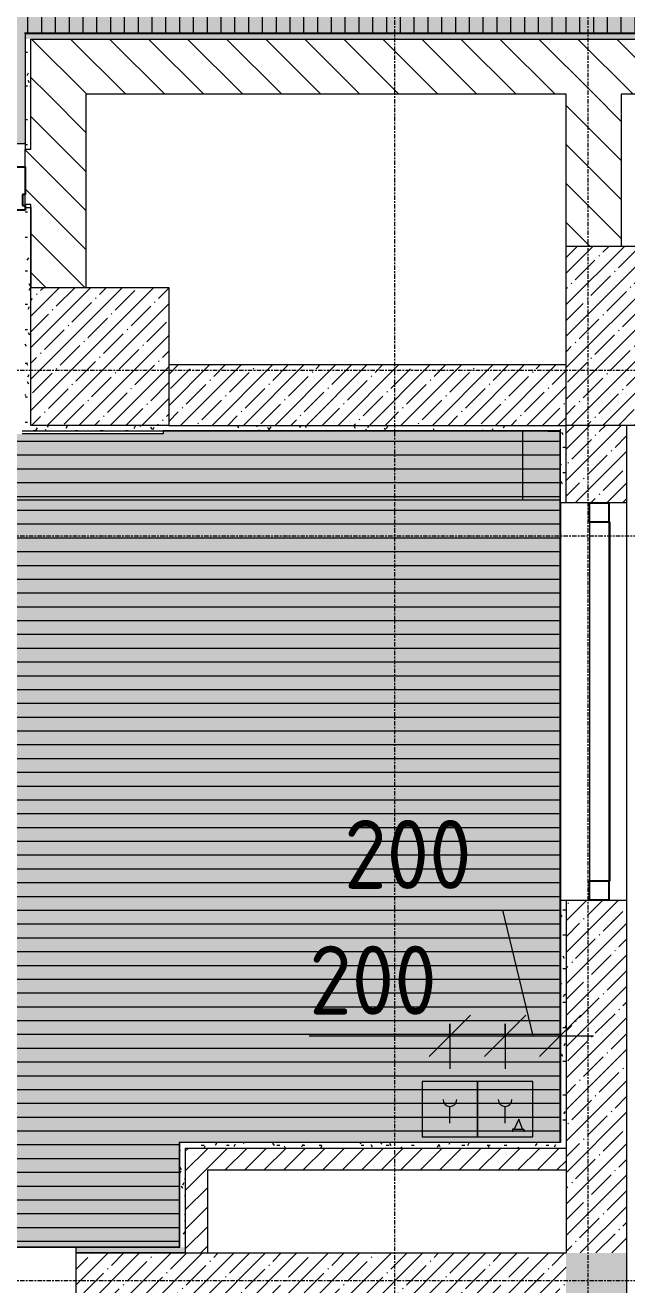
# Model space of a CAD drawing. Header units: millimetres. Extents: x 36059 to 234328, y -8553 to 29000.
# Drawn here: x 73520 to 75700, y 7785 to 12350 of the extents above; entities that cross this region are included whole.
import ezdxf

# ---------------------------------------------------------------- set-up
doc = ezdxf.new("R2010")
doc.units = ezdxf.units.MM
doc.linetypes.add('Осевая', pattern=[31.75, 6.35, -4.7625, 15.875, -4.7625])
for name, color, linetype, lineweight in [('A-ANNO-DIMS', 7, 'Continuous', 9), ('A-ANNO-DIMS-100', 7, 'Continuous', 9), ('A-CLNG-PATT', 7, 'Continuous', 9), ('A-GLAZ-CURT', 7, 'Continuous', 9), ('A-GLAZ-CWMG', 7, 'Continuous', 9), ('A-GLAZ-CWMG-1', 7, 'Continuous', 25), ('A-WALL', 7, 'Continuous', 9), ('I-WALL', 7, 'Continuous', 9), ('Q-SPCQ', 7, 'Continuous', 9), ('S-COLS', 7, 'Continuous', 9), ('Оси-2', 7, 'Осевая', 9)]:
    doc.layers.add(name, color=color, linetype=linetype, lineweight=lineweight)
for name, color, linetype, lineweight, true_color in [('A-CLNG-1', 7, 'Continuous', 9, 0xeaeaea), ('A-WALL-1', 7, 'Continuous', 9, 0x3c3c3c), ('A-WALL-2', 7, 'Continuous', 9, 0x535353), ('A-WALL-FNSH-1', 7, 'Continuous', 9, 0x3c3c3c), ('I-WALL-1', 7, 'Continuous', 9, 0x535353), ('Q-SPCQ-4', 1, 'Continuous', 9, 0xff0000), ('S-COLS-1', 9, 'Continuous', 9, 0x808080), ('S-COLS-2', 7, 'Continuous', 9, 0x3c3c3c)]:
    doc.layers.add(name, color=color, linetype=linetype, lineweight=lineweight, true_color=true_color)
doc.layers.add('A-CLNG-PATT-1', color=7, linetype='Continuous', lineweight=9, transparency=1)
doc.styles.add('ISOCPEUR', font='isocpeur.ttf', dxfattribs={"width": 0.9, "height": 250})
doc.dimstyles.new('ISO-2_5_0_9К_БОЛЬШОЙ_1', dxfattribs={"dimscale": 304.8, "dimtxt": 248.995294, "dimasz": 0.492126, "dimexe": 0.393701, "dimexo": 0.984252, "dimgap": 0, "dimtad": 1, "dimdec": 0, "dimrnd": 10, "dimzin": 0, "dimdsep": 46, "dimtxsty": 'ISOCPEUR', "dimblk1": 'OBLIQUE', "dimblk2": 'OBLIQUE', "dimsah": 1, "dimcen": 0.09, "dimdle": 0.393701, "dimazin": 0, "dimtfac": 1, "dimtdec": 4, "dimtix": 1, "dimtmove": 1, "dimatfit": 3, "dimfxl": 1, "dimtvp": 1, "dimtolj": 1, "dimtzin": 0, "dimarcsym": 2})
pattern_1 = [(45, (0, 0), (-57.02463, 57.02463), []), (45, (57.025, 0), (-57.02463, 57.02463), [100.806, -20.161, 3.353, -16.808])]
pattern_2 = [(135, (0, 0), (-70.71068, -70.71068), [])]
pattern_3 = [(45, (0, 0), (-35.35534, 35.35534), [])]
pattern_4 = [(0, (0, 0), (121.92, 30.48), [10.058, -81.382, 10.058, -81.382, -487.68]), (0, (0, 0), (121.92, 30.48), [-182.88, 10.058, -172.822, 10.058, -81.382, -213.36]), (0, (0, 0), (121.92, 30.48), [-457.2, 10.058, -50.902, 10.058, -142.342]), (120, (45.72, 15.24), (-87.356454, 90.345817), [10.058, -81.382, 10.058, -81.382, -487.68]), (120, (45.72, 15.24), (-87.356454, 90.345817), [-182.88, 10.058, -172.822, 10.058, -81.382, -213.36]), (120, (45.72, 15.24), (-87.356454, 90.345817), [-457.2, 10.058, -50.902, 10.058, -142.342]), (240, (60.96, 76.2), (-34.563546, -120.825817), [10.058, -81.382, 10.058, -81.382, -487.68]), (240, (60.96, 76.2), (-34.563546, -120.825817), [-182.88, 10.058, -172.822, 10.058, -81.382, -213.36]), (240, (60.96, 76.2), (-34.563546, -120.825817), [-457.2, 10.058, -50.902, 10.058, -142.342])]

# ---------------------------------------------------------------- blocks, each defined once
blk = doc.blocks.new('BSC_Колонна _Прямоугольная - 650х500-23287315-Сводный план потолка 3 этажа в осях 12-23')
at = {"layer": 'S-COLS-1'}
h = blk.add_hatch(dxfattribs=at)
h.set_pattern_fill('FP_34', color=256, style=0, pattern_type=2)
h.set_pattern_definition([(135, (11225, -75730), (-57.02463, -57.02463), []), (135, (11225, -75672.975), (-57.02463, -57.02463), [100.806, -20.161, 3.353, -16.808])])
h.paths.add_polyline_path([(325, -250), (325, 250), (-325, 250), (-325, -250), (269.7, -250)])
at = {"layer": 'S-COLS-2'}
for p, q in [((-325, 250), (325, 250)), ((-325, -250), (-325, 250)), ((325, 250), (325, -250)), ((325, -250), (-325, -250))]:
    blk.add_line(p, q, dxfattribs=at)
blk = doc.blocks.new('BSC_Колонна _Прямоугольная - 500х500-V24-Сводный план потолка 3 этажа в осях 12-23')
at = {"layer": 'S-COLS-1'}
h = blk.add_hatch(dxfattribs=at)
h.set_pattern_fill('FP_35', color=256, style=0, pattern_type=2)
h.set_pattern_definition([(45, (-73790, -11150), (-57.02463, 57.02463), []), (45, (-73732.975, -11150), (-57.02463, 57.02463), [100.806, -20.161, 3.353, -16.808])])
h.paths.add_polyline_path([(-250, -250), (250, -250), (250, 250), (-250, 250)])
at = {"layer": 'S-COLS-2'}
for p, q in [((-250, 250), (250, 250)), ((-250, -250), (-250, 250)), ((250, 250), (250, -250)), ((250, -250), (-250, -250))]:
    blk.add_line(p, q, dxfattribs=at)
blk = doc.blocks.new('Дистанционный пожарный извещатель - Монтируемые на перекрытии-30348713-Сводный план потолка 3 этажа в осях 12-23')
at = {"layer": 'Q-SPCQ'}
for p, q in [((0, 200), (-200, 200)), ((-200, 200), (-200, 0)), ((0, 0), (0, 200)), ((-100, 50), (-100, 110)), ((-49.9, 64.5), (-66.8, 28.2)), ((-36.8, 28.2), (-49.9, 64.5)), ((-200, 0), (0, 0)), ((-72.6, 28.2), (-72.6, 18.2)), ((-66.8, 28.2), (-72.6, 28.2)), ((-66.8, 28.2), (-36.8, 28.2)), ((-36.8, 28.2), (-31.8, 28.2)), ((-31.8, 28.2), (-31.8, 18.2))]:
    blk.add_line(p, q, dxfattribs=at)
blk.add_arc((-100, 135), 25, 180, 360, dxfattribs=at)
blk = doc.blocks.new('Извещатель пожарный ручной - Монтируемые на перекрытии-30340863-Сводный план потолка 3 этажа в осях 12-23')
at = {"layer": 'Q-SPCQ'}
for p, q in [((0, 200), (-200, 200)), ((-200, 200), (-200, 0)), ((0, 0), (0, 200)), ((-100, 50), (-100, 110)), ((-200, 0), (0, 0))]:
    blk.add_line(p, q, dxfattribs=at)
blk.add_arc((-100, 135), 25, 180, 360, dxfattribs=at)
blk = doc.blocks.new('Прямоугольный импост - 50 x 70 мм-32306832-Сводный план потолка 3 этажа в осях 12-23')
at = {"layer": 'A-GLAZ-CWMG-1'}
for p, q in [((0, 35), (-70, 35)), ((-70, 35), (-70, -35)), ((0, -35), (0, 35)), ((-70, -35), (0, -35))]:
    blk.add_line(p, q, dxfattribs=at)
blk = doc.blocks.new('Системная панель - Стекло - 40мм-32489674-Сводный план потолка 3 этажа в осях 12-23')
at = {"layer": 'A-GLAZ-CURT'}
for p, q in [((650, 40), (-650, 40)), ((-650, 35), (-650, 40)), ((650, 40), (650, 35))]:
    blk.add_line(p, q, dxfattribs=at)
blk = doc.blocks.new('Прямоугольный импост - 50 x 70 мм-32306835-Сводный план потолка 3 этажа в осях 12-23')
at = {"layer": 'A-GLAZ-CWMG-1'}
for p, q in [((-70, 35), (0, 35)), ((-70, -35), (-70, 35)), ((0, 35), (0, -35)), ((0, -35), (-70, -35))]:
    blk.add_line(p, q, dxfattribs=at)
blk = doc.blocks.new('Прямоугольный импост - 50 x 70 мм-32306831-Сводный план потолка 3 этажа в осях 12-23')
at = {"layer": 'A-GLAZ-CWMG'}
for p, q in [((75565, 10549), (75565, 9249)), ((75635, 10549), (75635, 9249))]:
    blk.add_line(p, q, dxfattribs=at)
blk = doc.blocks.new('Прямоугольный импост - Импост структурный с накладкой - 160мм Темный-33326238-Сводный план потолка 3 этажа в осях 12-23')
at = {"layer": 'A-GLAZ-CWMG'}
for p, q in [((73470, 11837), (72045, 11837)), ((73470, 11737), (72045, 11737)), ((73470, 11697), (72045, 11697)), ((73520, 11697), (73520, 11700)), ((73470, 11680), (72045, 11680))]:
    blk.add_line(p, q, dxfattribs=at)
blk = doc.blocks.new('Прямоугольный импост - Импост структурный с накладкой - 160мм Темный-33326242-Сводный план потолка 3 этажа в осях 12-23')
at = {"layer": 'A-GLAZ-CWMG-1'}
for p, q in [((-50, 40), (-50, 140)), ((-50, 140), (0, 140)), ((0, 140), (0, 40)), ((-40, 40), (-50, 40)), ((-50, 0), (-40, 0)), ((-50, -17), (-50, 0)), ((-40, 0), (-40, 40)), ((0, 40), (-10, 40)), ((-10, 40), (-10, 0)), ((-10, 0), (0, 0)), ((0, 0), (0, -17)), ((0, -17), (-50, -17))]:
    blk.add_line(p, q, dxfattribs=at)
blk = doc.blocks.new('DIMBLOCK47-Сводный план потолка 3 этажа в осях 12-23')
at = {"layer": 'A-ANNO-DIMS-100', "lineweight": 20}
for p, q in [((75059, 8687.1), (75134, 8762.1)), ((75259, 8687.1), (75334, 8762.1)), ((75059, 8687.1), (74984, 8612.1)), ((75259, 8687.1), (75184, 8612.1))]:
    blk.add_line(p, q, dxfattribs=at)
at = {"layer": 'A-ANNO-DIMS-100'}
for p, q in [((75059, 8731), (75059, 8567.1)), ((75059, 8687.1), (75059, 8731)), ((75259, 8731), (75259, 8567.1)), ((75259, 8687.1), (75259, 8731)), ((74549.4, 8687.1), (75123.5, 8687.1)), ((74939, 8687.1), (75259, 8687.1)), ((75123.5, 8687.1), (75159, 8687.1))]:
    blk.add_line(p, q, dxfattribs=at)
at = {"layer": 'A-ANNO-DIMS-100', "color": 0, "insert": (74549.4, 9013.7), "char_height": 250, "width": 568.858, "attachment_point": 1, "line_spacing_factor": 1.149209, "style": 'ISOCPEUR'}
blk.add_mtext('200', dxfattribs=at)
blk = doc.blocks.new('_Oblique')
at = {"color": 0, "linetype": 'ByBlock', "lineweight": -2}
blk.add_line((-0.5, -0.5), (0.5, 0.5), dxfattribs=at)
blk = doc.blocks.new('DIMBLOCK48-Сводный план потолка 3 этажа в осях 12-23')
at = {"layer": 'A-ANNO-DIMS-100'}
for p, q in [((74675.8, 9143.1), (75249.9, 9143.1)), ((75249.9, 9143.1), (75359, 8687.1)), ((75459, 8493.2), (75459, 8807.1)), ((75259, 8731), (75259, 8567.1)), ((75259, 8687.1), (75259, 8731)), ((75259, 8687.1), (75579, 8687.1)), ((75459, 8687.1), (75459, 8493.2))]:
    blk.add_line(p, q, dxfattribs=at)
at = {"layer": 'A-ANNO-DIMS-100', "lineweight": 20}
for p, q in [((75259, 8687.1), (75334, 8762.1)), ((75459, 8687.1), (75534, 8762.1)), ((75259, 8687.1), (75184, 8612.1)), ((75459, 8687.1), (75384, 8612.1))]:
    blk.add_line(p, q, dxfattribs=at)
at = {"layer": 'A-ANNO-DIMS-100', "color": 0, "insert": (74675.8, 9469.7), "char_height": 250, "width": 568.858, "attachment_point": 1, "line_spacing_factor": 1.149209, "style": 'ISOCPEUR'}
blk.add_mtext('200', dxfattribs=at)

msp = doc.modelspace()

# ---------------------------------------------------------------- hatches: boundary and pattern name
at = {"layer": 'A-CLNG-PATT'}
h = msp.add_hatch(dxfattribs=at)
h.set_pattern_fill('FP_74', color=256, style=0, pattern_type=2)
h.set_pattern_definition([(90, (76030, 19225), (50, -3e-15), [])])
h.paths.add_polyline_path([(83549, 11571), (83549, 11901), (84459, 11901), (84459, 15071.7), (84344.5, 15129), (84179, 15129), (84179, 15493), (79101, 15493), (79101, 15129), (78559, 15129), (78559, 15493), (74061, 15493), (74061, 15129), (73522, 15129), (73522, 15671), (73883, 15671), (73883, 18579), (73519, 18579), (73519, 19121), (74061, 19121), (74061, 18747), (78559, 18747), (78559, 19121), (79101, 19121), (79101, 18747), (84179, 18747), (84179, 19121), (84520.7, 19121), (84520.7, 22679), (83004, 22679), (83004, 26879), (81171, 26879), (81171, 26579), (80629, 26579), (80629, 26879), (77271, 26879), (77271, 26579), (76729, 26579), (76729, 26879), (74061, 26879), (74061, 26579), (73519, 26579), (73519, 26879), (70831, 26879), (70831, 26579), (70289, 26579), (70289, 26879), (66781, 26879), (66781, 26387.2), (66785.8, 26426.9), (66802.9, 26471.9), (66830.3, 26511.6), (66866.4, 26543.6), (66909.1, 26566), (66955.9, 26577.5), (67004.1, 26577.5), (67050.9, 26566), (67093.6, 26543.6), (67129.7, 26511.6), (67157.1, 26471.9), (67174.2, 26426.9), (67180, 26379), (67174.2, 26331.1), (67157.1, 26286.1), (67129.7, 26246.4), (67093.6, 26214.4), (67050.9, 26192), (67004.1, 26180.5), (66955.9, 26180.5), (66909.1, 26192), (66866.4, 26214.4), (66830.3, 26246.4), (66802.9, 26286.1), (66785.8, 26331.1), (66781, 26370.8), (66781, 13621), (68671, 13621), (68671, 11920), (68744, 11920), (68744, 11940), (70234, 11940), (70234, 11920), (70289, 11920), (70289, 12221), (70831, 12221), (70831, 11920), (73519, 11920), (73519, 12321), (79921, 12321), (79921, 11571), (83395.3, 11571)])
h.paths.add_polyline_path([(67005.1, 13922.5), (66956.9, 13922.5), (66910.1, 13934), (66867.4, 13956.4), (66831.3, 13988.4), (66803.9, 14028.1), (66786.8, 14073.1), (66781, 14121), (66786.8, 14168.9), (66803.9, 14213.9), (66831.3, 14253.6), (66867.4, 14285.6), (66910.1, 14308), (66956.9, 14319.5), (67005.1, 14319.5), (67051.9, 14308), (67094.6, 14285.6), (67130.7, 14253.6), (67158.1, 14213.9), (67175.2, 14168.9), (67181, 14121), (67175.2, 14073.1), (67158.1, 14028.1), (67130.7, 13988.4), (67094.6, 13956.4), (67051.9, 13934)])
h.paths.add_polyline_path([(84283.1, 13922.5), (84234.9, 13922.5), (84188.1, 13934), (84145.4, 13956.4), (84109.3, 13988.4), (84081.9, 14028.1), (84064.8, 14073.1), (84059, 14121), (84064.8, 14168.9), (84081.9, 14213.9), (84109.3, 14253.6), (84145.4, 14285.6), (84188.1, 14308), (84234.9, 14319.5), (84283.1, 14319.5), (84329.9, 14308), (84372.6, 14285.6), (84408.7, 14253.6), (84436.1, 14213.9), (84453.2, 14168.9), (84459, 14121), (84453.2, 14073.1), (84436.1, 14028.1), (84408.7, 13988.4), (84372.6, 13956.4), (84329.9, 13934), (84283.6, 13922.6)])
h.paths.add_polyline_path([(70292.4, 15130), (70290, 15130), (70290, 15670), (70830, 15670), (70830, 15130), (70310, 15130)])
h.paths.add_polyline_path([(70290, 20630), (70290, 21170), (70830, 21170), (70830, 20630), (70310, 20630)])
h.paths.add_polyline_path([(80630, 22680), (80630, 23220), (81170, 23220), (81170, 22680), (80650, 22680)])
h.paths.add_polyline_path([(77250, 22680), (76730, 22680), (76730, 23220), (77270, 23220), (77270, 22680)])
h.paths.add_polyline_path([(73932.1, 22680), (73520, 22680), (73520, 23220), (74060, 23220), (74060, 22680), (74040, 22680)])
h.paths.add_polyline_path([(70292.4, 22680), (70290, 22680), (70290, 23220), (70830, 23220), (70830, 22680), (70310, 22680)])
h.paths.add_polyline_path([(82828.1, 26180.5), (82779.9, 26180.5), (82733.1, 26192), (82690.4, 26214.4), (82654.3, 26246.4), (82626.9, 26286.1), (82609.8, 26331.1), (82604, 26379), (82609.8, 26426.9), (82626.9, 26471.9), (82654.3, 26511.6), (82690.4, 26543.6), (82733.1, 26566), (82779.9, 26577.5), (82828.1, 26577.5), (82874.9, 26566), (82917.6, 26543.6), (82953.7, 26511.6), (82981.1, 26471.9), (82998.2, 26426.9), (83004, 26379), (82998.2, 26331.1), (82981.1, 26286.1), (82953.7, 26246.4), (82917.6, 26214.4), (82874.9, 26192)])
h = msp.add_hatch(dxfattribs=at)
h.set_pattern_fill('FP_73', color=256, style=0, pattern_type=2)
h.set_pattern_definition([(0, (57110, 9792.5), (0, -50), [])])
h.paths.add_polyline_path([(74079, 7921), (74079, 8301), (75459, 8301), (75459, 10879.5), (74019.7, 10879.5), (74019.7, 10869), (70153.5, 10869), (70153.5, 10879.5), (70151, 10879.5), (70151, 10869), (66296, 10869), (66296, 10879.5), (61939, 10879.5), (61939, 11349), (61381, 11349), (61381, 10879), (42401, 10879), (42401, 10209), (38761, 10209), (38761, 7921), (68010, 7921), (68010, 7940), (68110, 7940), (68110, 7921), (68760, 7921), (68760, 7940), (68860, 7940), (68860, 7921), (73204.2, 7921)])
h.paths.add_polyline_path([(38945.9, 8867), (38899.1, 8878.5), (38856.4, 8900.9), (38820.3, 8932.9), (38792.9, 8972.6), (38775.8, 9017.6), (38770, 9065.5), (38775.8, 9113.4), (38792.9, 9158.4), (38820.3, 9198.1), (38856.4, 9230.1), (38899.1, 9252.5), (38945.9, 9264), (38994.1, 9264), (39040.9, 9252.5), (39083.6, 9230.1), (39119.7, 9198.1), (39147.1, 9158.4), (39164.2, 9113.4), (39170, 9065.5), (39164.2, 9017.6), (39147.1, 8972.6), (39119.7, 8932.9), (39083.6, 8900.9), (39040.9, 8878.5), (38991.1, 8867)])
at = {"layer": 'A-CLNG-PATT-1'}
h = msp.add_hatch(color=256, dxfattribs=at)
h.paths.add_polyline_path([(83548, 11571), (83548, 11901), (84458, 11901), (84458, 14112.8), (84453.2, 14073.1), (84436.1, 14028.1), (84408.7, 13988.4), (84372.6, 13956.4), (84329.9, 13934), (84282.7, 13922.5), (84234.9, 13922.5), (84188.1, 13934), (84145.4, 13956.4), (84109.3, 13988.4), (84081.9, 14028.1), (84064.8, 14073.1), (84059, 14121), (84064.8, 14168.9), (84081.9, 14213.9), (84109.3, 14253.6), (84145.4, 14285.6), (84188.1, 14308), (84234.9, 14319.5), (84283.1, 14319.5), (84329.9, 14308), (84372.6, 14285.6), (84408.7, 14253.6), (84436.1, 14213.9), (84453.2, 14168.9), (84458, 14129.2), (84458, 15072.2), (84344.5, 15129), (84178, 15129), (84178, 15493), (79100, 15493), (79100, 15129), (78558, 15129), (78558, 15493), (74060, 15493), (74060, 15129), (73521, 15129), (73521, 15671), (73882, 15671), (73882, 18579), (73518, 18579), (73518, 19121), (74060, 19120), (74060, 18747), (78558, 18747), (78558, 19121), (79100, 19120), (79100, 18747), (84178, 18747), (84178, 19121), (84520.7, 19121), (84520.7, 22679), (83003, 22679), (83003, 26370.8), (82998.2, 26331.1), (82981.1, 26286.1), (82953.7, 26246.4), (82917.6, 26214.4), (82874.9, 26192), (82828.1, 26180.5), (82779.9, 26180.5), (82733.1, 26192), (82690.4, 26214.4), (82654.3, 26246.4), (82626.9, 26286.1), (82609.8, 26331.1), (82604, 26379), (82609.8, 26426.9), (82626.9, 26471.9), (82654.3, 26511.6), (82690.4, 26543.6), (82733.1, 26566), (82779.9, 26577.5), (82828.1, 26577.5), (82874.9, 26566), (82917.6, 26543.6), (82953.7, 26511.6), (82981.1, 26471.9), (82998.2, 26426.9), (83003, 26387.2), (83003, 26879), (81170, 26879), (81170, 26579), (80628, 26579), (80628, 26879), (77270, 26879), (77270, 26579), (76728, 26579), (76728, 26879), (74060, 26879), (74060, 26579), (73518, 26579), (73518, 26879), (70830, 26879), (70830, 26579), (70288, 26579), (70288, 26879), (66780, 26879), (66780, 13621), (68670, 13620), (68670, 11920), (68744, 11921), (68744, 11940), (70234, 11940), (70234, 11920), (70288, 11920), (70288, 12221), (70830, 12220), (70830, 11920), (73518, 11920), (73518, 12321), (79920, 12320), (79920, 11571), (83395.3, 11571)])
h.paths.add_polyline_path([(67005.1, 13922.5), (66956.9, 13922.5), (66910.1, 13934), (66867.4, 13956.4), (66831.3, 13988.4), (66803.9, 14028.1), (66786.8, 14073.1), (66781, 14121), (66786.8, 14168.9), (66803.9, 14213.9), (66831.3, 14253.6), (66867.4, 14285.6), (66910.1, 14308), (66956.9, 14319.5), (67005.1, 14319.5), (67051.9, 14308), (67094.6, 14285.6), (67130.7, 14253.6), (67158.1, 14213.9), (67175.2, 14168.9), (67181, 14121), (67175.2, 14073.1), (67158.1, 14028.1), (67130.7, 13988.4), (67094.6, 13956.4), (67051.9, 13934)])
h.paths.add_polyline_path([(70830, 15130), (70289, 15130), (70290, 15670), (70830, 15669.8), (70830, 15150)])
h.paths.add_polyline_path([(70830, 20630), (70289, 20630), (70290, 21170), (70830, 21169.2), (70830, 20650)])
h.paths.add_polyline_path([(81169, 22680), (80629, 22680), (80630, 23220), (81170, 23219.7), (81170, 22680)])
h.paths.add_polyline_path([(77269, 22680), (76729, 22680), (76730, 23220), (77270, 23219.8), (77270, 22680)])
h.paths.add_polyline_path([(73540, 22680), (73519, 22680), (73520, 23220), (74060, 23220), (74059, 22680), (73932.1, 22680)])
h.paths.add_polyline_path([(70290, 22680), (70289, 22680), (70290, 23220), (70830, 23220), (70829, 22680), (70292.4, 22680)])
h.paths.add_polyline_path([(67004.1, 26180.5), (66955.9, 26180.5), (66909.1, 26192), (66866.4, 26214.4), (66830.3, 26246.4), (66802.9, 26286.1), (66785.8, 26331.1), (66780, 26379), (66785.8, 26426.9), (66802.9, 26471.9), (66830.3, 26511.6), (66866.4, 26543.6), (66909.1, 26566), (66955.9, 26577.5), (67004.1, 26577.5), (67050.9, 26566), (67093.6, 26543.6), (67129.7, 26511.6), (67157.1, 26471.9), (67174.2, 26426.9), (67180, 26379), (67174.2, 26331.1), (67157.1, 26286.1), (67129.7, 26246.4), (67093.6, 26214.4), (67050.9, 26192), (67016.7, 26183.6)])
h = msp.add_hatch(color=256, dxfattribs=at)
h.paths.add_polyline_path([(74079, 7921), (74079, 8301), (75459, 8301), (75459, 10879.5), (74019.7, 10879.5), (74019.7, 10869), (70153.5, 10869), (70153.5, 10879.5), (70151, 10879.5), (70151, 10869), (66296, 10869), (66296, 10879.5), (61939, 10879.5), (61939, 11349), (61381, 11349), (61381, 10879), (42401, 10879), (42401, 10209), (38761, 10209), (38761, 7921), (68010, 7921), (68010, 7940), (68110, 7940), (68110, 7921), (68760, 7921), (68760, 7940), (68860, 7940), (68860, 7921), (73204.2, 7921)])
h.paths.add_polyline_path([(38945.9, 8867), (38899.1, 8878.5), (38856.4, 8900.9), (38820.3, 8932.9), (38792.9, 8972.6), (38775.8, 9017.6), (38770, 9065.5), (38775.8, 9113.4), (38792.9, 9158.4), (38820.3, 9198.1), (38856.4, 9230.1), (38899.1, 9252.5), (38945.9, 9264), (38994.1, 9264), (39040.9, 9252.5), (39083.6, 9230.1), (39119.7, 9198.1), (39147.1, 9158.4), (39164.2, 9113.4), (39170, 9065.5), (39164.2, 9017.6), (39147.1, 8972.6), (39119.7, 8932.9), (39083.6, 8900.9), (39040.9, 8878.5), (38991.1, 8867)])
at = {"layer": 'I-WALL'}
h = msp.add_hatch(dxfattribs=at)
h.set_pattern_fill('FP_65', color=256, style=0, pattern_type=2)
h.set_pattern_definition(pattern_4)
h.paths.add_polyline_path([(79900, 12300), (79900, 12320), (73520, 12320), (73520, 12300), (79027.7, 12300)])
h = msp.add_hatch(dxfattribs=at)
h.set_pattern_fill('FP_65', color=256, style=0, pattern_type=2)
h.set_pattern_definition(pattern_4)
h.paths.add_polyline_path([(73520, 11900), (73540, 11900), (73540, 12300), (73520, 12300)])
h = msp.add_hatch(dxfattribs=at)
h.set_pattern_fill('FP_21', color=256, style=0, pattern_type=2)
h.set_pattern_definition(pattern_2)
h.paths.add_polyline_path([(79700, 12100), (79700, 12300), (73540, 12300), (73540, 12100), (79027.7, 12100)])
h = msp.add_hatch(dxfattribs=at)
h.set_pattern_fill('FP_21', color=256, style=0, pattern_type=2)
h.set_pattern_definition(pattern_2)
h.paths.add_polyline_path([(73540, 11400), (73740, 11400), (73740, 12100), (73540, 12100), (73540, 11700)])
h = msp.add_hatch(dxfattribs=at)
h.set_pattern_fill('FP_21', color=256, style=0, pattern_type=2)
h.set_pattern_definition(pattern_2)
h.paths.add_polyline_path([(75680, 11550), (75680, 12100), (75480, 12100), (75480, 11550)])
h = msp.add_hatch(dxfattribs=at)
h.set_pattern_fill('FP_21', color=256, style=0, pattern_type=2)
h.set_pattern_definition(pattern_2)
h.paths.add_polyline_path([(73520, 11700), (73540, 11700), (73540, 11900), (73520, 11900), (73520, 11849.7)])
h.paths.add_polyline_path([(70292.4, 11700), (70310, 11700), (70310, 11900), (70234, 11900), (70234, 11700)])
h.paths.add_polyline_path([(70810, 11700), (70830, 11700), (70830, 11900), (70810, 11900), (70810, 11849.7)])
h.paths.add_polyline_path([(68754, 11700), (68754, 11900), (68670, 11900), (68670, 11700)])
h = msp.add_hatch(dxfattribs=at)
h.set_pattern_fill('FP_65', color=256, style=0, pattern_type=2)
h.set_pattern_definition(pattern_4)
h.paths.add_polyline_path([(73540, 10900), (73540, 11690), (73520, 11690), (73520, 10900)])
h = msp.add_hatch(dxfattribs=at)
h.set_pattern_fill('FP_17', color=256, style=0, pattern_type=2)
h.set_pattern_definition(pattern_1)
h.paths.add_polyline_path([(75388, 10900), (75480, 10900), (75480, 11120), (74040, 11120), (74040, 10900), (74660, 10900)])
h = msp.add_hatch(dxfattribs=at)
h.set_pattern_fill('FP_65', color=256, style=0, pattern_type=2)
h.set_pattern_definition(pattern_4)
h.paths.add_polyline_path([(75388, 10880), (75460, 10880), (75460, 10900), (73520, 10900), (73520, 10880), (74660, 10880)])
h = msp.add_hatch(dxfattribs=at)
h.set_pattern_fill('FP_65', color=256, style=0, pattern_type=2)
h.set_pattern_definition(pattern_4)
h.paths.add_polyline_path([(75480, 8300), (75480, 9179), (75460, 9179), (75460, 8300)])
h.paths.add_polyline_path([(75480, 10619), (75480, 10900), (75460, 10900), (75460, 10619)])
h = msp.add_hatch(dxfattribs=at)
h.set_pattern_fill('FP_17', color=256, style=0, pattern_type=2)
h.set_pattern_definition(pattern_1)
h.paths.add_polyline_path([(75700, 7900), (75700, 9179), (75480, 9179), (75480, 7900)])
h.paths.add_polyline_path([(75480, 10619), (75700, 10619), (75700, 10900), (75480, 10900)])
h = msp.add_hatch(dxfattribs=at)
h.set_pattern_fill('FP_65', color=256, style=0, pattern_type=2)
h.set_pattern_definition(pattern_4)
h.paths.add_polyline_path([(74080, 7920), (74100, 7920), (74100, 8300), (74080, 8300), (74080, 8271.9)])
h = msp.add_hatch(dxfattribs=at)
h.set_pattern_fill('FP_65', color=256, style=0, pattern_type=2)
h.set_pattern_definition(pattern_4)
h.paths.add_polyline_path([(75480, 8280), (75480, 8300), (74100, 8300), (74100, 8280)])
h = msp.add_hatch(dxfattribs=at)
h.set_pattern_fill('FP_33', color=256, style=0, pattern_type=2)
h.set_pattern_definition(pattern_3)
h.paths.add_polyline_path([(74100, 7900), (74180, 7900), (74180, 8280), (74100, 8280), (74100, 7920)])
h = msp.add_hatch(dxfattribs=at)
h.set_pattern_fill('FP_33', color=256, style=0, pattern_type=2)
h.set_pattern_definition(pattern_3)
h.paths.add_polyline_path([(75480, 8200), (75480, 8280), (74180, 8280), (74180, 8200), (74660, 8200)])
h = msp.add_hatch(dxfattribs=at)
h.set_pattern_fill('FP_65', color=256, style=0, pattern_type=2)
h.set_pattern_definition(pattern_4)
h.paths.add_polyline_path([(74100, 7900), (74100, 7920), (73705, 7920), (73705, 7900)])
h.paths.add_polyline_path([(71748.3, 7900), (72305, 7900), (72305, 7920), (71660, 7920), (71660, 7900)])
h.paths.add_polyline_path([(70292.4, 7900), (70710, 7900), (70710, 7920), (69360, 7920), (69360, 7900)])
h.paths.add_polyline_path([(68260, 7900), (68260, 7920), (66860, 7920), (66860, 7900), (68110, 7900)])
h.paths.add_polyline_path([(65910, 7900), (65910, 7920), (60470, 7920), (60470, 7900), (65410, 7900)])
h.paths.add_polyline_path([(57970, 7900), (57970, 7920), (50859.9, 7920), (50859.9, 7900), (57189.6, 7900)])
h.paths.add_polyline_path([(48359.9, 7900), (48359.9, 7920), (42130, 7920), (42130, 7900), (47910, 7900)])
h.paths.add_polyline_path([(39630, 7900), (39630, 7920), (38760, 7920), (38760, 7900), (39040, 7900)])
h = msp.add_hatch(dxfattribs=at)
h.set_pattern_fill('FP_17', color=256, style=0, pattern_type=2)
h.set_pattern_definition(pattern_1)
h.paths.add_polyline_path([(75480, 7680), (75480, 7900), (73705, 7900), (73705, 7680), (74660, 7680)])
h.paths.add_polyline_path([(71860, 7680), (72305, 7680), (72305, 7900), (71860, 7900)])
h = msp.add_hatch(dxfattribs=at)
h.set_pattern_fill('FP_17', color=256, style=0, pattern_type=2)
h.set_pattern_definition(pattern_1)
h.paths.add_polyline_path([(75700, 120), (75700, 3550), (75480, 3550), (75480, 120)])
h.paths.add_polyline_path([(75662.3, 4050), (75700, 4050), (75700, 7900), (75480, 7900), (75480, 4050)])

# ---------------------------------------------------------------- linework, layer by layer
at = {"layer": 'A-CLNG-1'}
for p, q in [((79920, 12321), (73518, 12321)), ((75459, 10879.5), (74019.7, 10879.5)), ((75459, 8301), (75459, 10879.5)), ((74079, 7921), (68860, 7921))]:
    msp.add_line(p, q, dxfattribs=at)
at = {"layer": 'A-WALL'}
for p, q in [((73540, 11900), (73520, 11900)), ((74019.7, 10879.5), (74019.7, 10880)), ((74040, 10900), (75480, 10900)), ((75460, 10619), (75460, 10880)), ((75480, 10619), (75480, 10900)), ((75460, 9179), (75460, 8300)), ((75480, 9179), (75480, 7900)), ((75460, 8300), (74100, 8300)), ((74080, 7920), (73705, 7920)), ((73705, 7900), (74100, 7900)), ((74100, 7900), (73705, 7900))]:
    msp.add_line(p, q, dxfattribs=at)
at = {"layer": 'A-WALL-1'}
for p, q in [((73520, 12320), (79920, 12320)), ((73540, 11900), (73540, 12300)), ((73540, 12300), (79900, 12300)), ((75480, 12100), (73740, 12100)), ((73740, 12100), (73740, 11400)), ((75480, 11550), (75480, 12100)), ((75680, 12100), (75680, 11550)), ((77080.5, 12100), (75680, 12100)), ((73520, 11700), (73520, 11900)), ((73540, 11700), (73520, 11700)), ((73520, 11690), (73540, 11690)), ((73540, 11400), (73540, 11700)), ((73540, 11690), (73540, 11400)), ((74040, 11120), (75480, 11120)), ((75460, 10880), (74019.7, 10880)), ((75700, 4050), (75700, 10900)), ((75700, 10619), (75460, 10619)), ((75460, 9179), (75700, 9179)), ((74080, 7920), (74080, 8300)), ((74100, 8280), (75480, 8280)), ((74100, 8280), (74100, 7900)), ((74180, 8200), (74180, 7900)), ((75480, 8200), (74180, 8200)), ((73705, 7900), (73705, 7920)), ((73705, 7680), (73705, 7900)), ((74100, 7900), (75480, 7900))]:
    msp.add_line(p, q, dxfattribs=at)
at = {"layer": 'A-WALL-2'}
for p, q in [((75459, 10876.2), (75323, 10880)), ((75323, 10630), (75323, 10879.5)), ((42401, 10630), (75323, 10630)), ((75323, 10630), (75459, 10630))]:
    msp.add_line(p, q, dxfattribs=at)
at = {"layer": 'A-WALL-FNSH-1'}
for p, q in [((73520, 12320), (73520, 11900)), ((73520, 11900), (73519, 11900)), ((73508.5, 10880), (74019.7, 10880)), ((74019.7, 10869), (73508.5, 10869)), ((74019.7, 10880.5), (75459, 10880.5)), ((74019.7, 10880), (74019.7, 10880.5)), ((75459, 10879.5), (74019.7, 10879.5)), ((74019.7, 10879.5), (74019.7, 10869)), ((75459, 10880.5), (75459, 10880)), ((75460, 10619), (75459, 10619)), ((75459, 9179), (75460, 9179)), ((74079, 7921), (74079, 8301)), ((74079, 8301), (75459, 8301)), ((74100, 8300), (74080, 8300)), ((73705, 7920), (73705, 7921))]:
    msp.add_line(p, q, dxfattribs=at)
at = {"layer": 'I-WALL-1'}
for p, q in [((73520, 11920), (70830, 11920)), ((75460, 10619), (75460, 9179)), ((73705, 7920), (72305, 7920))]:
    msp.add_line(p, q, dxfattribs=at)
at = {"layer": 'Оси-2'}
for p, q in [((75560, 593.7), (75560, 25078.1)), ((74860, 593.7), (74860, 24898.1)), ((39359.2, 11100), (82200, 11100)), ((40629.2, 10500), (82200, 10500)), ((39359.2, 7800), (82200, 7800))]:
    msp.add_line(p, q, dxfattribs=at)

# ---------------------------------------------------------------- block references
at = {"layer": 'A-GLAZ-CURT', "rotation": 269.9999999999994}
msp.add_blockref('Системная панель - Стекло - 40мм-32489674-Сводный план потолка 3 этажа в осях 12-23', (75600, 9899), dxfattribs=at)
at = {"layer": 'A-GLAZ-CWMG'}
for name, p in [('Прямоугольный импост - Импост структурный с накладкой - 160мм Темный-33326238-Сводный план потолка 3 этажа в осях 12-23', (0, 0)), ('Прямоугольный импост - Импост структурный с накладкой - 160мм Темный-33326242-Сводный план потолка 3 этажа в осях 12-23', (73520, 11697)), ('Прямоугольный импост - 50 x 70 мм-32306831-Сводный план потолка 3 этажа в осях 12-23', (0, 0))]:
    msp.add_blockref(name, p, dxfattribs=at)
at = {"layer": 'A-GLAZ-CWMG', "rotation": 89.99999999999942}
msp.add_blockref('Прямоугольный импост - 50 x 70 мм-32306835-Сводный план потолка 3 этажа в осях 12-23', (75600, 10619), dxfattribs=at)
at = {"layer": 'A-GLAZ-CWMG', "extrusion": (0, 0, -1), "rotation": 270.0000000000006}
msp.add_blockref('Прямоугольный импост - 50 x 70 мм-32306832-Сводный план потолка 3 этажа в осях 12-23', (-75600, 9179), dxfattribs=at)
at = {"layer": 'Q-SPCQ-4'}
for name, p in [('Извещатель пожарный ручной - Монтируемые на перекрытии-30340863-Сводный план потолка 3 этажа в осях 12-23', (75159, 8321)), ('Дистанционный пожарный извещатель - Монтируемые на перекрытии-30348713-Сводный план потолка 3 этажа в осях 12-23', (75359, 8321))]:
    msp.add_blockref(name, p, dxfattribs=at)
at = {"layer": 'S-COLS', "rotation": 270.0000000000007}
msp.add_blockref('BSC_Колонна _Прямоугольная - 650х500-23287315-Сводный план потолка 3 этажа в осях 12-23', (75730, 11225), dxfattribs=at)
at = {"layer": 'S-COLS'}
msp.add_blockref('BSC_Колонна _Прямоугольная - 500х500-V24-Сводный план потолка 3 этажа в осях 12-23', (73790, 11150), dxfattribs=at)

# ---------------------------------------------------------------- dimensions: what is measured, and where the dimension line sits
at = {"layer": 'A-ANNO-DIMS'}
for base, p1, p2, override, picture, middle in [((75459, 8687.1), (75259, 8431), (75459, 8793.2), {"dimpost": '<>', "dimfxl": 413.712915}, 'DIMBLOCK48-Сводный план потолка 3 этажа в осях 12-23', (74960.3, 9303.1)), ((75259, 8687.1), (75059, 8431), (75259, 8431), {"dimpost": '<>', "dimfxl": 200}, 'DIMBLOCK47-Сводный план потолка 3 этажа в осях 12-23', (74833.9, 8847))]:
    dim = msp.add_linear_dim(base=base, p1=p1, p2=p2, dimstyle='ISO-2_5_0_9К_БОЛЬШОЙ_1', override=override, dxfattribs=at)
    dim.commit()
    dim.dimension.update_dxf_attribs({"geometry": picture, "text_midpoint": middle, "dimtype": 160})

doc.saveas('drawing.dxf')
